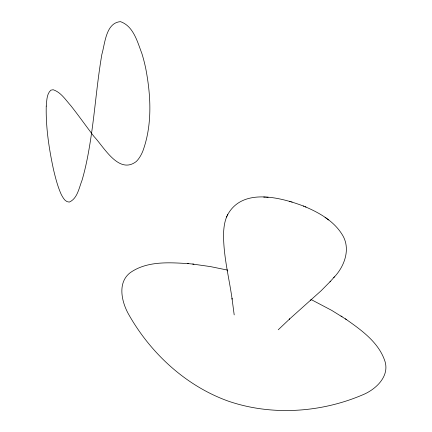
<?xml version="1.0" encoding="UTF-8"?>
<svg xmlns="http://www.w3.org/2000/svg" width="432" height="432" viewBox="0 0 432 432"><rect width="100%" height="100%" fill="white"/><g stroke="black" fill="none" stroke-linecap="round" stroke-linejoin="round"><path stroke-width="0.65" d="M226.94 216.167C224.662 221.276 223.916 226.897 223.592 232.438C223.074 254.939 228.982 276.971 232.114 299.095L232.027 298.571L234.203 314.89M227.378 215.222C242.087 187.267 280.535 197.321 303.971 206.248M226.552 217.042L227.767 214.348M333.763 277.598C344.585 266.571 351.184 248.432 342.068 234.398C333.385 220.423 318.2 212.134 303.404 206.01M278.24 329.783L289.71 318.892L289.31 319.243L321.197 290.687L330.583 281.183M329.972 281.88L334.395 276.869M310.646 300.31L311.229 299.797M263.682 197.073L265.486 197.165M266.474 197.208L268.137 197.294M188.757 263.666C169.236 262.445 146.956 260.825 130.145 272.749C117.499 282.501 121.468 300.926 127.964 313.124C149.828 352.582 185.485 385.798 228.301 401.144C272.284 416.232 322.331 412.636 364.619 394C376.634 388.454 389.275 376.196 385.101 361.751C379.031 342.436 361.179 329.951 345.384 318.848M192.715 264.071L210.357 266.582L227.767 270.146M187.45 263.536L193.946 264.19M289.445 201.253L290.223 201.479M291.535 201.863L292.118 202.036M305.23 206.766L305.98 207.079M310.943 299.446L331.684 310.365L346.486 319.567M341.015 316.008L342.052 316.683M325.058 217.35L326.403 218.322M327.208 218.905L328.671 219.964M227.221 270.2L227.351 270.967M46.24 106.105C45.749 127.483 49.043 148.781 53.519 169.63C55.534 178.065 57.677 186.538 61.252 194.47C62.996 197.629 65.048 202.052 69.239 202.106C77.512 198.58 78.991 187.866 82.015 180.36C85.849 167.324 88.355 153.943 90.461 140.53C94.943 111.893 96.941 82.917 101.871 54.351C105.025 43.594 105.818 22.837 120.442 21.638C133.515 26.136 137.441 41.936 141.885 53.536A160.758 71.971 -80 0 1 145.741 68.488C150.968 95.769 152.485 125.08 142.679 151.529A28.004 12.539 -80 0 1 136.231 161.546C118.811 174.911 103.912 146.907 94.003 136.523C86.2 126.29 78.786 115.765 70.81 105.662C65.578 99.851 60.944 92.254 53.141 89.732L50.809 90.191C46.532 94.198 46.867 100.721 46.24 106.105"/></g></svg>
